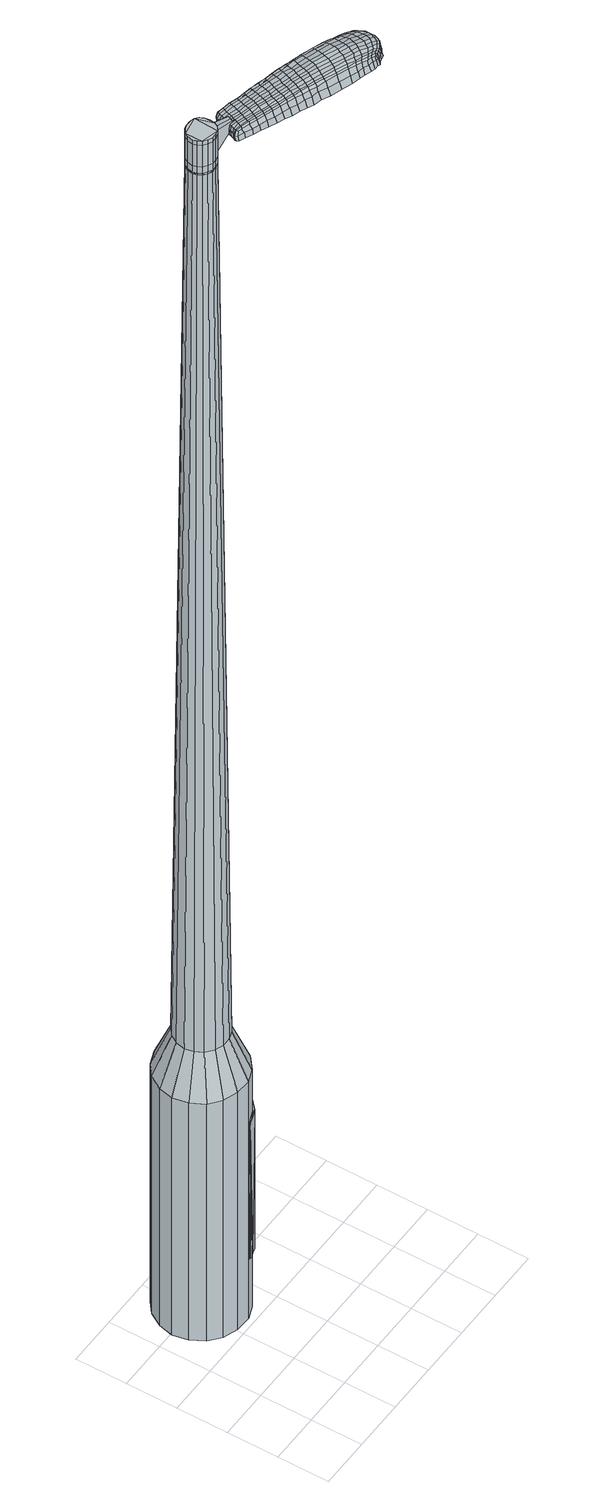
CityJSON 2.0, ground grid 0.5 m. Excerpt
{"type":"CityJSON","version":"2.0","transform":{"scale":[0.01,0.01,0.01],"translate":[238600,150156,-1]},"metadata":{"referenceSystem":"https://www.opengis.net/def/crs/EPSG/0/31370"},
"CityObjects":{
"object1":{"type":"GenericCityObject","attributes":{"cluster":885,"mean_distance_to_centroid":0.139,"new_centroid_x":238600.57,"new_centroid_y":150157.47,"mean_distance_to_camera":9.73,"H1":15.09,"H2":17.24,"Z_final":114.8,"cluster2":-1,"proj_x":238598.8,"proj_y":150162.21,"id_line":41655,"bearing_l":69.46,"distance":5.06,"orientation":"right","G_obj":339.46},"geometry":[{"type":"MultiSurface","lod":"2","boundaries":[[[0,1,2,3]],[[1,4,5,2]],[[4,6,7,5]],[[6,8,9,7]],[[8,10,11,9]],[[10,12,13,11]],[[12,14,15,13]],[[14,16,17,15]],[[16,18,19,17]],[[18,20,21,19]],[[20,22,23,21]],[[22,24,25,23]],[[24,26,27,25]],[[26,28,29,27]],[[28,30,31,29]],[[30,32,33,31]],[[32,34,35,33]],[[34,0,3,35]],[[36,37,38,39]],[[38,40,41,42]],[[41,43,42]],[[42,44,45,46]],[[45,47,46]],[[46,48,49,50]],[[49,51,50]],[[42,46,50,38]],[[50,52,39,38]],[[53,36,39]],[[2,5,7,35]],[[7,9,11,15]],[[11,13,15]],[[15,17,19,23]],[[19,21,23]],[[23,25,27,31]],[[27,29,31]],[[15,23,31,7]],[[31,33,35,7]],[[3,2,35]],[[1,0,54,55]],[[0,34,56,54]],[[34,32,57,56]],[[32,30,58,57]],[[30,28,59,58]],[[28,26,60,59]],[[26,24,61,60]],[[24,22,62,61]],[[22,20,63,62]],[[20,18,64,63]],[[18,16,65,64]],[[16,14,66,65]],[[14,12,67,66]],[[12,10,68,67]],[[10,8,69,68]],[[8,6,70,69]],[[6,4,71,70]],[[4,1,55,71]],[[55,54,72,73]],[[54,56,74,72]],[[56,57,75,74]],[[57,58,76,75]],[[58,59,77,76]],[[59,60,78,77]],[[60,61,79,78]],[[61,62,80,79]],[[62,63,81,80]],[[63,64,82,81]],[[64,65,83,82]],[[65,66,84,83]],[[66,67,85,84]],[[67,68,86,85]],[[68,69,87,86]],[[69,70,88,87]],[[70,71,89,88]],[[71,55,73,89]],[[90,91,92,93]],[[74,94,91,90]],[[95,96,94,74]],[[97,98,96,95]],[[99,100,98,97]],[[78,101,100,99]],[[102,103,101,78]],[[104,105,103,102]],[[106,107,105,104]],[[108,109,107,106]],[[110,111,109,108]],[[112,113,111,110]],[[114,115,113,112]],[[86,116,115,114]],[[117,118,116,86]],[[88,119,118,117]],[[120,121,119,88]],[[93,92,121,120]],[[122,123,124,125]],[[126,122,125,127]],[[128,126,127,129]],[[130,128,129,131]],[[132,130,131,133]],[[134,132,133,135]],[[136,134,135,137]],[[138,136,137,139]],[[140,138,139,141]],[[142,140,141,143]],[[144,142,143,145]],[[146,144,145,147]],[[148,146,147,149]],[[150,148,149,151]],[[152,150,151,153]],[[154,152,153,155]],[[73,72,90,93]],[[72,74,90]],[[75,95,74]],[[75,76,97,95]],[[76,77,99,97]],[[77,78,99]],[[79,102,78]],[[79,80,104,102]],[[80,81,106,104]],[[81,82,108,106]],[[82,83,110,108]],[[83,84,112,110]],[[84,85,114,112]],[[85,86,114]],[[87,117,86]],[[87,88,117]],[[89,120,88]],[[89,73,93,120]],[[156,157,92,91]],[[157,158,121,92]],[[158,119,121]],[[159,118,119]],[[159,116,118]],[[160,115,116]],[[160,161,113,115]],[[161,162,111,113]],[[162,163,109,111]],[[163,164,107,109]],[[164,165,105,107]],[[165,166,103,105]],[[166,101,103]],[[167,100,101]],[[167,168,98,100]],[[168,169,96,98]],[[169,94,96]],[[156,91,94]],[[39,52,154,170]],[[157,156,171,155]],[[53,39,170,123]],[[156,94,124,171]],[[36,53,123,122]],[[94,169,125,124]],[[37,36,122,126]],[[169,168,127,125]],[[38,37,126,128]],[[168,167,129,127]],[[40,38,128,130]],[[167,101,131,129]],[[41,40,130,132]],[[101,166,133,131]],[[43,41,132,134]],[[166,165,135,133]],[[42,43,134,136]],[[165,164,137,135]],[[44,42,136,138]],[[164,163,139,137]],[[45,44,138,140]],[[163,162,141,139]],[[47,45,140,142]],[[162,161,143,141]],[[46,47,142,144]],[[161,160,145,143]],[[48,46,144,146]],[[160,116,147,145]],[[49,48,146,148]],[[116,159,149,147]],[[51,49,148,150]],[[159,119,151,149]],[[50,51,150,152]],[[119,158,153,151]],[[52,50,152,154]],[[158,157,155,153]],[[154,155,172,173]],[[155,171,174,172]],[[171,124,175,174]],[[124,123,176,175]],[[123,170,177,176]],[[170,154,173,177]],[[178,179,180,181]],[[182,178,181,183]],[[178,182,184,185]],[[179,178,185,186]],[[187,188,189,190]],[[191,187,190,192]],[[187,191,193,194]],[[188,187,194,195]],[[196,197,198,199]],[[200,196,199,201]],[[196,200,202,203]],[[197,196,203,204]],[[205,206,207,208]],[[209,205,208,210]],[[205,209,211,212]],[[206,205,212,213]],[[214,215,216,217]],[[218,214,217,219]],[[214,218,220,221]],[[215,214,221,222]],[[223,224,225,226]],[[227,223,226,228]],[[223,227,229,230]],[[224,223,230,231]],[[232,233,234,235]],[[224,232,235,225]],[[232,224,231,236]],[[233,232,236,237]],[[238,239,240,241]],[[233,238,241,234]],[[238,233,237,242]],[[239,238,242,243]],[[244,182,183,245]],[[239,244,245,240]],[[244,239,243,246]],[[182,244,246,184]],[[247,248,249,250]],[[251,247,250,252]],[[247,251,253,254]],[[248,247,254,255]],[[256,257,258,259]],[[248,256,259,249]],[[256,248,255,260]],[[257,256,260,261]],[[262,263,264,265]],[[257,262,265,258]],[[262,257,261,266]],[[263,262,266,267]],[[268,269,270,271]],[[263,268,271,264]],[[268,263,267,272]],[[269,268,272,273]],[[274,179,186,275]],[[269,274,275,270]],[[274,269,273,276]],[[179,274,276,180]],[[277,278,279,280]],[[281,277,280,282]],[[277,281,283,284]],[[278,277,284,285]],[[286,287,288,289]],[[278,286,289,279]],[[286,278,285,290]],[[287,286,290,291]],[[292,293,294,295]],[[287,292,295,288]],[[292,287,291,296]],[[293,292,296,297]],[[298,191,192,299]],[[293,298,299,294]],[[298,293,297,300]],[[191,298,300,193]],[[301,302,303,304]],[[305,301,304,306]],[[301,305,307,308]],[[302,301,308,309]],[[310,311,312,313]],[[302,310,313,303]],[[310,302,309,314]],[[311,310,314,315]],[[316,317,318,319]],[[311,316,319,312]],[[316,311,315,320]],[[317,316,320,321]],[[322,323,324,325]],[[317,322,325,318]],[[322,317,321,326]],[[323,322,326,327]],[[328,188,195,329]],[[323,328,329,324]],[[328,323,327,330]],[[188,328,330,189]],[[331,217,216,332]],[[333,331,332,334]],[[331,333,335,336]],[[217,331,336,219]],[[337,333,334,338]],[[339,337,338,340]],[[337,339,341,342]],[[333,337,342,335]],[[343,339,340,344]],[[345,343,344,346]],[[343,345,347,348]],[[339,343,348,341]],[[349,345,346,350]],[[351,349,350,352]],[[349,351,353,354]],[[345,349,354,347]],[[355,351,352,356]],[[206,355,356,207]],[[355,206,213,357]],[[351,355,357,353]],[[358,359,204,203]],[[360,358,203,202]],[[358,360,361,362]],[[359,358,362,363]],[[364,365,363,362]],[[366,364,362,361]],[[364,366,367,368]],[[365,364,368,369]],[[370,371,369,368]],[[372,370,368,367]],[[370,372,373,374]],[[371,370,374,375]],[[376,377,375,374]],[[378,376,374,373]],[[376,378,211,209]],[[377,376,209,210]],[[379,380,381,382]],[[281,379,382,283]],[[379,281,282,383]],[[380,379,383,384]],[[385,200,201,386]],[[380,385,386,381]],[[385,380,384,387]],[[200,385,387,202]],[[388,389,390,391]],[[227,388,391,229]],[[388,227,228,392]],[[389,388,392,393]],[[394,395,396,397]],[[389,394,397,390]],[[394,389,393,398]],[[395,394,398,399]],[[400,197,204,401]],[[395,400,401,396]],[[400,395,399,402]],[[197,400,402,198]],[[403,404,405,406]],[[185,403,406,186]],[[403,185,184,407]],[[404,403,407,408]],[[409,410,411,412]],[[404,409,412,405]],[[409,404,408,413]],[[410,409,413,414]],[[415,208,207,416]],[[410,415,416,411]],[[415,410,414,417]],[[208,415,417,210]],[[418,419,420,421]],[[190,418,421,192]],[[418,190,189,422]],[[419,418,422,423]],[[424,212,211,425]],[[419,424,425,420]],[[424,419,423,426]],[[212,424,426,213]],[[427,428,429,430]],[[305,427,430,307]],[[427,305,306,431]],[[428,427,431,432]],[[433,218,219,434]],[[428,433,434,429]],[[433,428,432,435]],[[218,433,435,220]],[[436,437,438,439]],[[251,436,439,253]],[[436,251,252,440]],[[437,436,440,441]],[[442,443,444,445]],[[437,442,445,438]],[[442,437,441,446]],[[443,442,446,447]],[[448,215,222,449]],[[443,448,449,444]],[[448,443,447,450]],[[215,448,450,216]],[[451,452,441,440]],[[250,451,440,252]],[[451,250,249,453]],[[452,451,453,454]],[[455,456,447,446]],[[452,455,446,441]],[[455,452,454,457]],[[456,455,457,458]],[[459,332,216,450]],[[456,459,450,447]],[[459,456,458,460]],[[332,459,460,334]],[[461,462,463,464]],[[308,461,464,309]],[[461,308,307,430]],[[462,461,430,429]],[[465,336,335,466]],[[462,465,466,463]],[[465,462,429,434]],[[336,465,434,219]],[[467,468,454,453]],[[259,467,453,249]],[[467,259,258,469]],[[468,467,469,470]],[[471,472,458,457]],[[468,471,457,454]],[[471,468,470,473]],[[472,471,473,474]],[[475,338,334,460]],[[472,475,460,458]],[[475,472,474,476]],[[338,475,476,340]],[[477,478,479,480]],[[314,477,480,315]],[[477,314,309,464]],[[478,477,464,463]],[[481,342,341,482]],[[478,481,482,479]],[[481,478,463,466]],[[342,481,466,335]],[[483,484,470,469]],[[265,483,469,258]],[[483,265,264,485]],[[484,483,485,486]],[[487,488,474,473]],[[484,487,473,470]],[[487,484,486,489]],[[488,487,489,490]],[[491,344,340,476]],[[488,491,476,474]],[[491,488,490,492]],[[344,491,492,346]],[[493,494,495,496]],[[320,493,496,321]],[[493,320,315,480]],[[494,493,480,479]],[[497,348,347,498]],[[494,497,498,495]],[[497,494,479,482]],[[348,497,482,341]],[[499,500,486,485]],[[271,499,485,264]],[[499,271,270,501]],[[500,499,501,502]],[[503,504,490,489]],[[500,503,489,486]],[[503,500,502,505]],[[504,503,505,506]],[[507,350,346,492]],[[504,507,492,490]],[[507,504,506,508]],[[350,507,508,352]],[[509,510,511,512]],[[326,509,512,327]],[[509,326,321,496]],[[510,509,496,495]],[[513,354,353,514]],[[510,513,514,511]],[[513,510,495,498]],[[354,513,498,347]],[[515,516,502,501]],[[275,515,501,270]],[[515,275,186,406]],[[516,515,406,405]],[[517,518,506,505]],[[516,517,505,502]],[[517,516,405,412]],[[518,517,412,411]],[[519,356,352,508]],[[518,519,508,506]],[[519,518,411,416]],[[356,519,416,207]],[[520,521,423,422]],[[330,520,422,189]],[[520,330,327,512]],[[521,520,512,511]],[[522,357,213,426]],[[521,522,426,423]],[[522,521,511,514]],[[357,522,514,353]],[[523,524,384,383]],[[280,523,383,282]],[[523,280,279,525]],[[524,523,525,526]],[[527,360,202,387]],[[524,527,387,384]],[[527,524,526,528]],[[360,527,528,361]],[[529,530,531,532]],[[230,529,532,231]],[[529,230,229,391]],[[530,529,391,390]],[[533,534,535,536]],[[530,533,536,531]],[[533,530,390,397]],[[534,533,397,396]],[[537,359,363,538]],[[534,537,538,535]],[[537,534,396,401]],[[359,537,401,204]],[[539,540,526,525]],[[289,539,525,279]],[[539,289,288,541]],[[540,539,541,542]],[[543,366,361,528]],[[540,543,528,526]],[[543,540,542,544]],[[366,543,544,367]],[[545,546,547,548]],[[236,545,548,237]],[[545,236,231,532]],[[546,545,532,531]],[[549,550,551,552]],[[546,549,552,547]],[[549,546,531,536]],[[550,549,536,535]],[[553,365,369,554]],[[550,553,554,551]],[[553,550,535,538]],[[365,553,538,363]],[[555,556,542,541]],[[295,555,541,288]],[[555,295,294,557]],[[556,555,557,558]],[[559,372,367,544]],[[556,559,544,542]],[[559,556,558,560]],[[372,559,560,373]],[[561,562,563,564]],[[242,561,564,243]],[[561,242,237,548]],[[562,561,548,547]],[[565,566,567,568]],[[562,565,568,563]],[[565,562,547,552]],[[566,565,552,551]],[[569,371,375,570]],[[566,569,570,567]],[[569,566,551,554]],[[371,569,554,369]],[[571,572,558,557]],[[299,571,557,294]],[[571,299,192,421]],[[572,571,421,420]],[[573,378,373,560]],[[572,573,560,558]],[[573,572,420,425]],[[378,573,425,211]],[[574,575,408,407]],[[246,574,407,184]],[[574,246,243,564]],[[575,574,564,563]],[[576,577,414,413]],[[575,576,413,408]],[[576,575,563,568]],[[577,576,568,567]],[[578,377,210,417]],[[577,578,417,414]],[[578,577,567,570]],[[377,578,570,375]],[[579,580,581,582]],[[582,581,583,584]],[[585,583,581,586]],[[586,581,580,587]],[[588,589,590,591]],[[591,590,592,593]],[[594,592,590,595]],[[595,590,589,596]],[[597,598,599,600]],[[600,599,601,602]],[[603,601,599,604]],[[604,599,598,605]],[[606,607,608,609]],[[609,608,610,611]],[[612,610,608,613]],[[613,608,607,614]],[[615,616,617,618]],[[618,617,619,620]],[[621,619,617,622]],[[622,617,616,623]],[[624,625,626,627]],[[627,626,628,629]],[[630,628,626,631]],[[631,626,625,632]],[[633,634,635,636]],[[636,635,625,624]],[[632,625,635,637]],[[637,635,634,638]],[[639,640,641,642]],[[642,641,634,633]],[[638,634,641,643]],[[643,641,640,644]],[[584,583,645,646]],[[646,645,640,639]],[[644,640,645,647]],[[647,645,583,585]],[[648,649,650,651]],[[651,650,652,653]],[[654,652,650,655]],[[655,650,649,656]],[[657,658,659,660]],[[660,659,649,648]],[[656,649,659,661]],[[661,659,658,662]],[[663,664,665,666]],[[666,665,658,657]],[[662,658,665,667]],[[667,665,664,668]],[[669,670,671,672]],[[672,671,664,663]],[[668,664,671,673]],[[673,671,670,674]],[[587,580,675,676]],[[676,675,670,669]],[[674,670,675,677]],[[677,675,580,579]],[[678,679,680,681]],[[681,680,682,683]],[[684,682,680,685]],[[685,680,679,686]],[[687,688,689,690]],[[690,689,679,678]],[[686,679,689,691]],[[691,689,688,692]],[[693,694,695,696]],[[696,695,688,687]],[[692,688,695,697]],[[697,695,694,698]],[[593,592,699,700]],[[700,699,694,693]],[[698,694,699,701]],[[701,699,592,594]],[[702,703,704,705]],[[705,704,706,707]],[[708,706,704,709]],[[709,704,703,710]],[[711,712,713,714]],[[714,713,703,702]],[[710,703,713,715]],[[715,713,712,716]],[[717,718,719,720]],[[720,719,712,711]],[[716,712,719,721]],[[721,719,718,722]],[[723,724,725,726]],[[726,725,718,717]],[[722,718,725,727]],[[727,725,724,728]],[[596,589,729,730]],[[730,729,724,723]],[[728,724,729,731]],[[731,729,589,588]],[[615,618,732,733]],[[733,732,734,735]],[[736,734,732,737]],[[737,732,618,620]],[[735,734,738,739]],[[739,738,740,741]],[[742,740,738,743]],[[743,738,734,736]],[[741,740,744,745]],[[745,744,746,747]],[[748,746,744,749]],[[749,744,740,742]],[[747,746,750,751]],[[751,750,752,753]],[[754,752,750,755]],[[755,750,746,748]],[[753,752,756,757]],[[757,756,607,606]],[[614,607,756,758]],[[758,756,752,754]],[[605,759,760,604]],[[604,760,761,603]],[[762,761,760,763]],[[763,760,759,764]],[[764,765,766,763]],[[763,766,767,762]],[[768,767,766,769]],[[769,766,765,770]],[[770,771,772,769]],[[769,772,773,768]],[[774,773,772,775]],[[775,772,771,776]],[[776,777,778,775]],[[775,778,779,774]],[[612,779,778,610]],[[610,778,777,611]],[[780,781,782,783]],[[783,782,682,684]],[[683,682,782,784]],[[784,782,781,785]],[[602,601,786,787]],[[787,786,781,780]],[[785,781,786,788]],[[788,786,601,603]],[[789,790,791,792]],[[792,791,628,630]],[[629,628,791,793]],[[793,791,790,794]],[[795,796,797,798]],[[798,797,790,789]],[[794,790,797,799]],[[799,797,796,800]],[[605,598,801,802]],[[802,801,796,795]],[[800,796,801,803]],[[803,801,598,597]],[[804,805,806,807]],[[807,806,586,587]],[[585,586,806,808]],[[808,806,805,809]],[[810,811,812,813]],[[813,812,805,804]],[[809,805,812,814]],[[814,812,811,815]],[[606,609,816,817]],[[817,816,811,810]],[[815,811,816,818]],[[818,816,609,611]],[[819,820,821,822]],[[822,821,591,593]],[[588,591,821,823]],[[823,821,820,824]],[[612,613,825,826]],[[826,825,820,819]],[[824,820,825,827]],[[827,825,613,614]],[[828,829,830,831]],[[831,830,706,708]],[[707,706,830,832]],[[832,830,829,833]],[[620,619,834,835]],[[835,834,829,828]],[[833,829,834,836]],[[836,834,619,621]],[[837,838,839,840]],[[840,839,652,654]],[[653,652,839,841]],[[841,839,838,842]],[[843,844,845,846]],[[846,845,838,837]],[[842,838,845,847]],[[847,845,844,848]],[[623,616,849,850]],[[850,849,844,843]],[[848,844,849,851]],[[851,849,616,615]],[[842,852,841]],[[841,852,651,653]],[[648,651,852,853]],[[853,852,854]],[[848,855,856,847]],[[847,856,852,842]],[[854,852,856,857]],[[857,856,855,858]],[[615,733,859,851]],[[851,859,855,848]],[[858,855,859,860]],[[860,859,733,735]],[[861,862,863,864]],[[864,863,709,710]],[[708,709,863,831]],[[831,863,862,828]],[[736,737,865,866]],[[866,865,862,861]],[[828,862,865,835]],[[835,865,737,620]],[[854,867,868,853]],[[853,868,660,648]],[[657,660,868,869]],[[869,868,867,870]],[[858,871,872,857]],[[857,872,867,854]],[[870,867,872,873]],[[873,872,871,874]],[[735,739,875,860]],[[860,875,871,858]],[[874,871,875,876]],[[876,875,739,741]],[[877,878,879,880]],[[880,879,715,716]],[[710,715,879,864]],[[864,879,878,861]],[[742,743,881,882]],[[882,881,878,877]],[[861,878,881,866]],[[866,881,743,736]],[[870,883,884,869]],[[869,884,666,657]],[[663,666,884,885]],[[885,884,883,886]],[[874,887,888,873]],[[873,888,883,870]],[[886,883,888,889]],[[889,888,887,890]],[[741,745,891,876]],[[876,891,887,874]],[[890,887,891,892]],[[892,891,745,747]],[[893,894,895,896]],[[896,895,721,722]],[[716,721,895,880]],[[880,895,894,877]],[[748,749,897,898]],[[898,897,894,893]],[[877,894,897,882]],[[882,897,749,742]],[[886,899,900,885]],[[885,900,672,663]],[[669,672,900,901]],[[901,900,899,902]],[[890,903,904,889]],[[889,904,899,886]],[[902,899,904,905]],[[905,904,903,906]],[[747,751,907,892]],[[892,907,903,890]],[[906,903,907,908]],[[908,907,751,753]],[[909,910,911,912]],[[912,911,727,728]],[[722,727,911,896]],[[896,911,910,893]],[[754,755,913,914]],[[914,913,910,909]],[[893,910,913,898]],[[898,913,755,748]],[[902,915,916,901]],[[901,916,676,669]],[[587,676,916,807]],[[807,916,915,804]],[[906,917,918,905]],[[905,918,915,902]],[[804,915,918,813]],[[813,918,917,810]],[[753,757,919,908]],[[908,919,917,906]],[[810,917,919,817]],[[817,919,757,606]],[[824,920,921,823]],[[823,921,731,588]],[[728,731,921,912]],[[912,921,920,909]],[[614,758,922,827]],[[827,922,920,824]],[[909,920,922,914]],[[914,922,758,754]],[[785,923,924,784]],[[784,924,681,683]],[[678,681,924,925]],[[925,924,923,926]],[[603,761,927,788]],[[788,927,923,785]],[[926,923,927,928]],[[928,927,761,762]],[[929,930,931,932]],[[932,931,631,632]],[[630,631,931,792]],[[792,931,930,789]],[[933,934,935,936]],[[936,935,930,929]],[[789,930,935,798]],[[798,935,934,795]],[[764,759,937,938]],[[938,937,934,933]],[[795,934,937,802]],[[802,937,759,605]],[[926,939,940,925]],[[925,940,690,678]],[[687,690,940,941]],[[941,940,939,942]],[[762,767,943,928]],[[928,943,939,926]],[[942,939,943,944]],[[944,943,767,768]],[[945,946,947,948]],[[948,947,637,638]],[[632,637,947,932]],[[932,947,946,929]],[[949,950,951,952]],[[952,951,946,945]],[[929,946,951,936]],[[936,951,950,933]],[[770,765,953,954]],[[954,953,950,949]],[[933,950,953,938]],[[938,953,765,764]],[[942,955,956,941]],[[941,956,696,687]],[[693,696,956,957]],[[957,956,955,958]],[[768,773,959,944]],[[944,959,955,942]],[[958,955,959,960]],[[960,959,773,774]],[[961,962,963,964]],[[964,963,643,644]],[[638,643,963,948]],[[948,963,962,945]],[[965,966,967,968]],[[968,967,962,961]],[[945,962,967,952]],[[952,967,966,949]],[[776,771,969,970]],[[970,969,966,965]],[[949,966,969,954]],[[954,969,771,770]],[[958,971,972,957]],[[957,972,700,693]],[[593,700,972,822]],[[822,972,971,819]],[[774,779,973,960]],[[960,973,971,958]],[[819,971,973,826]],[[826,973,779,612]],[[809,974,975,808]],[[808,975,647,585]],[[644,647,975,964]],[[964,975,974,961]],[[815,976,977,814]],[[814,977,974,809]],[[961,974,977,968]],[[968,977,976,965]],[[611,777,978,818]],[[818,978,976,815]],[[965,976,978,970]],[[970,978,777,776]],[[579,582,181,180]],[[582,584,183,181]],[[594,595,194,193]],[[595,596,195,194]],[[597,600,199,198]],[[600,602,201,199]],[[621,622,221,220]],[[622,623,222,221]],[[624,627,226,225]],[[627,629,228,226]],[[633,636,235,234]],[[636,624,225,235]],[[639,642,241,240]],[[642,633,234,241]],[[584,646,245,183]],[[646,639,240,245]],[[654,655,254,253]],[[655,656,255,254]],[[656,661,260,255]],[[661,662,261,260]],[[662,667,266,261]],[[667,668,267,266]],[[668,673,272,267]],[[673,674,273,272]],[[674,677,276,273]],[[677,579,180,276]],[[684,685,284,283]],[[685,686,285,284]],[[686,691,290,285]],[[691,692,291,290]],[[692,697,296,291]],[[697,698,297,296]],[[698,701,300,297]],[[701,594,193,300]],[[702,705,304,303]],[[705,707,306,304]],[[711,714,313,312]],[[714,702,303,313]],[[717,720,319,318]],[[720,711,312,319]],[[723,726,325,324]],[[726,717,318,325]],[[596,730,329,195]],[[730,723,324,329]],[[780,783,382,381]],[[783,684,283,382]],[[602,787,386,201]],[[787,780,381,386]],[[629,793,392,228]],[[793,794,393,392]],[[794,799,398,393]],[[799,800,399,398]],[[800,803,402,399]],[[803,597,198,402]],[[707,832,431,306]],[[832,833,432,431]],[[833,836,435,432]],[[836,621,220,435]],[[837,840,439,438]],[[840,654,253,439]],[[843,846,445,444]],[[846,837,438,445]],[[623,850,449,222]],[[850,843,444,449]],[[979,980,981,982]],[[983,984,982,981]],[[985,986,987,988]],[[989,990,991,992]],[[980,993,994,981]],[[995,983,981,994]],[[996,985,988,997]],[[998,999,990,989]],[[993,1000,1001,994]],[[1001,1002,995,994]],[[1003,996,997,1004]],[[1005,999,998,1006]],[[1000,1007,1008,1001]],[[1008,1009,1002,1001]],[[1010,1003,1004,1011]],[[1012,1005,1006,1013]],[[1014,1015,1016,1017]],[[1018,1019,1015,1014]],[[1018,1020,1021,1019]],[[1020,1022,1023,1021]],[[1024,1025,1026,1027]],[[1028,1029,1025,1024]],[[1030,1031,1029,1028]],[[1032,1033,1031,1030]],[[1027,1016,1015,1024]],[[1024,1015,1019,1028]],[[1019,1021,1030,1028]],[[1021,1023,1032,1030]],[[988,987,984,983]],[[997,988,983,995]],[[1002,1004,997,995]],[[1009,1011,1004,1002]],[[989,992,986,985]],[[998,989,985,996]],[[1006,998,996,1003]],[[1013,1006,1003,1010]],[[990,1014,1017,991]],[[999,1018,1014,990]],[[1020,1018,999,1005]],[[1022,1020,1005,1012]],[[1034,1035,1036,1037]],[[1036,1038,1039,1040]],[[1036,1040,1041,1042]],[[1036,1042,1037]],[[1043,1034,1037,1044]],[[1045,1044,1037,1046]],[[1047,1046,1037]],[[1048,1036,1035,1049]],[[1050,1048,1049,1051]],[[1052,1050,1051,1053]],[[1054,1052,1053,1055]],[[1056,1054,1055,1057]],[[1057,1058,1059,1060]],[[1057,1060,1061,1062]],[[1057,1062,1063,1064]],[[1063,1065,1066,1067]],[[1063,1067,1068,1069]],[[1063,1069,1064]],[[1057,1064,1056]],[[1070,1071,1035,1034]],[[1072,1073,1038,1036]],[[1074,1075,1047,1037]],[[1071,1076,1049,1035]],[[1077,1072,1036,1048]],[[1076,1078,1051,1049]],[[1079,1077,1048,1050]],[[1078,1080,1053,1051]],[[1081,1079,1050,1052]],[[1080,1082,1055,1053]],[[1083,1081,1052,1054]],[[1082,1084,1057,1055]],[[1085,1083,1054,1056]],[[1084,1086,1058,1057]],[[1087,1088,1065,1063]],[[1089,1085,1056,1064]],[[1059,1058,1086,1090]],[[1060,1059,1090,1091]],[[1061,1060,1091,1092]],[[1062,1061,1092,1093]],[[1063,1062,1093,1087]],[[1094,1070,1034,1043]],[[1095,1094,1043,1044]],[[1096,1095,1044,1045]],[[1097,1096,1045,1046]],[[1075,1097,1046,1047]],[[1039,1038,1073,1098]],[[1066,1065,1088,1099]],[[1040,1039,1098,1100]],[[1041,1040,1100,1101]],[[1042,1041,1101,1102]],[[1037,1042,1102,1074]],[[1067,1066,1099,1103]],[[1068,1067,1103,1104]],[[1069,1068,1104,1105]],[[1064,1069,1105,1089]]]}]}
},
"vertices":[
[99,133,384],[92,121,384],[92,121,96],[99,133,96],[80,111,384],[80,111,96],[67,106,384],[67,106,96],[52,107,384],[52,107,96],[38,112,384],[38,112,96],[27,121,384],[27,121,96],[20,134,384],[20,134,96],[17,149,384],[17,149,96],[20,163,384],[20,163,96],[28,176,384],[28,176,96],[39,185,384],[39,185,96],[53,190,384],[53,190,96],[67,190,384],[67,190,96],[81,185,384],[81,185,96],[92,175,384],[92,175,96],[100,162,384],[100,162,96],[102,148,384],[102,148,96],[72,153,1524],[70,157,1524],[67,160,1524],[72,143,1524],[62,161,1524],[57,161,1524],[49,157,1524],[53,160,1524],[47,153,1524],[46,148,1524],[49,140,1524],[47,144,1524],[53,137,1524],[57,135,1524],[66,136,1524],[62,135,1524],[70,139,1524],[73,148,1524],[83,139,429],[79,132,429],[85,148,429],[83,157,429],[79,164,429],[72,170,429],[64,173,429],[56,173,429],[47,170,429],[41,165,429],[36,157,429],[34,148,429],[36,140,429],[40,132,429],[47,126,429],[55,123,429],[64,123,429],[72,126,429],[72,143,1483],[70,139,1483],[73,148,1483],[72,153,1483],[70,157,1483],[67,160,1483],[62,161,1483],[57,161,1483],[53,160,1483],[49,157,1483],[47,153,1483],[46,148,1483],[47,144,1483],[49,140,1483],[53,137,1483],[57,135,1483],[62,135,1483],[66,136,1483],[72,144,1483],[72,144,1485],[69,140,1485],[69,140,1483],[73,148,1485],[72,152,1483],[72,152,1485],[70,156,1483],[70,156,1485],[66,159,1483],[66,159,1485],[62,161,1485],[58,161,1483],[58,161,1485],[53,159,1483],[53,159,1485],[50,157,1483],[50,157,1485],[48,153,1483],[48,153,1485],[47,148,1483],[47,148,1485],[48,144,1483],[48,144,1485],[50,140,1483],[50,140,1485],[53,137,1485],[57,136,1483],[57,136,1485],[62,135,1485],[66,137,1483],[66,137,1485],[72,153,1519],[73,148,1519],[73,148,1493],[72,153,1493],[70,157,1519],[70,157,1493],[67,160,1519],[67,160,1493],[62,161,1519],[62,161,1493],[57,161,1519],[57,161,1493],[53,160,1519],[53,160,1493],[49,157,1519],[49,157,1493],[47,153,1519],[47,153,1493],[46,148,1519],[46,148,1493],[47,144,1519],[47,144,1493],[49,140,1519],[49,140,1493],[53,137,1519],[53,137,1493],[57,135,1519],[57,135,1493],[62,135,1519],[62,135,1493],[66,136,1519],[66,136,1493],[70,139,1519],[70,139,1493],[72,143,1485],[70,139,1485],[66,136,1485],[57,135,1485],[49,140,1485],[47,144,1485],[46,148,1485],[47,153,1485],[49,157,1485],[53,160,1485],[57,161,1485],[67,160,1485],[70,157,1485],[72,153,1485],[72,143,1519],[72,143,1493],[89,134,1513],[89,134,1518],[90,137,1513],[91,140,1513],[91,140,1518],[90,137,1518],[152,93,1519],[146,95,1518],[146,93,1509],[153,91,1510],[160,89,1519],[161,87,1510],[160,91,1526],[152,94,1525],[145,97,1525],[166,129,1519],[159,131,1518],[158,130,1525],[165,127,1525],[174,126,1519],[173,125,1526],[176,127,1510],[168,130,1510],[161,132,1509],[229,86,1519],[227,83,1519],[228,83,1513],[229,86,1513],[229,91,1519],[230,90,1513],[227,91,1524],[227,87,1524],[226,84,1524],[159,112,1530],[152,115,1529],[151,112,1529],[158,109,1530],[168,109,1531],[167,106,1531],[169,113,1530],[160,116,1530],[154,118,1529],[84,140,1512],[83,138,1512],[84,138,1517],[85,140,1517],[85,143,1512],[86,143,1517],[86,143,1506],[84,140,1506],[83,138,1506],[208,73,1519],[205,74,1519],[205,72,1512],[209,72,1512],[211,73,1518],[211,71,1512],[210,74,1522],[208,74,1523],[205,75,1524],[200,75,1519],[195,77,1519],[195,75,1512],[201,73,1512],[200,76,1524],[195,78,1525],[189,78,1519],[182,81,1519],[182,79,1511],[190,77,1511],[189,80,1526],[182,83,1526],[171,85,1519],[172,83,1510],[171,87,1526],[85,122,1513],[92,119,1513],[91,121,1518],[84,124,1517],[80,125,1512],[81,125,1516],[80,124,1506],[85,121,1507],[92,118,1507],[98,116,1514],[105,113,1515],[105,115,1520],[98,118,1519],[99,115,1507],[106,112,1507],[112,110,1515],[119,107,1516],[119,109,1522],[112,112,1521],[113,108,1508],[120,105,1508],[126,104,1517],[132,101,1517],[132,103,1524],[125,106,1523],[126,102,1508],[133,99,1509],[139,98,1518],[139,100,1524],[140,96,1509],[222,106,1519],[219,108,1519],[218,107,1524],[221,105,1523],[224,105,1518],[223,104,1522],[225,106,1512],[223,107,1512],[220,109,1512],[214,110,1519],[209,112,1519],[208,111,1525],[213,109,1524],[216,111,1512],[211,113,1512],[203,115,1519],[196,118,1519],[195,117,1526],[202,114,1526],[205,116,1511],[198,119,1511],[185,122,1519],[184,121,1526],[187,123,1510],[96,151,1513],[103,149,1513],[104,149,1507],[97,151,1507],[90,152,1512],[91,153,1506],[91,151,1516],[94,150,1517],[102,148,1518],[110,146,1514],[117,144,1515],[119,145,1507],[111,147,1507],[109,145,1519],[116,143,1520],[124,142,1515],[131,140,1516],[133,141,1508],[126,143,1508],[123,141,1521],[130,139,1522],[138,137,1517],[145,135,1517],[147,136,1509],[140,138,1508],[137,136,1523],[144,134,1524],[152,133,1518],[154,134,1509],[151,132,1524],[90,138,1519],[89,136,1519],[97,135,1520],[96,133,1520],[98,138,1520],[91,141,1519],[104,133,1522],[103,130,1522],[111,130,1523],[110,128,1523],[112,133,1523],[105,136,1521],[118,128,1524],[117,125,1524],[125,125,1525],[124,122,1525],[126,128,1525],[119,131,1524],[131,123,1526],[130,120,1526],[138,120,1527],[137,117,1527],[140,123,1527],[133,126,1526],[145,117,1528],[144,115,1528],[147,121,1528],[224,88,1527],[223,85,1527],[225,92,1526],[221,94,1527],[220,90,1528],[219,86,1528],[214,92,1529],[213,88,1529],[215,96,1528],[208,99,1530],[207,95,1530],[206,91,1530],[200,97,1531],[199,94,1531],[201,101,1530],[193,104,1531],[192,100,1531],[190,97,1531],[180,105,1531],[179,101,1531],[181,108,1531],[225,103,1518],[227,100,1519],[228,101,1513],[226,104,1513],[224,103,1523],[225,100,1523],[228,96,1519],[229,96,1513],[227,96,1524],[213,73,1518],[216,74,1518],[215,75,1523],[212,74,1523],[213,72,1513],[216,73,1513],[219,75,1519],[222,77,1519],[221,78,1524],[218,76,1523],[220,74,1513],[223,77,1513],[225,80,1519],[224,80,1524],[226,79,1513],[152,96,1528],[153,98,1528],[146,100,1528],[146,99,1527],[160,93,1528],[161,94,1529],[154,100,1529],[155,103,1530],[149,106,1529],[148,103,1528],[162,97,1529],[164,100,1530],[157,106,1530],[150,109,1529],[165,103,1531],[164,126,1528],[163,124,1529],[171,121,1529],[172,123,1528],[157,128,1527],[156,126,1528],[162,120,1529],[170,117,1530],[155,122,1528],[88,152,1512],[87,150,1512],[88,149,1517],[89,151,1517],[89,152,1506],[88,150,1506],[86,147,1512],[87,146,1517],[87,147,1506],[78,127,1512],[79,128,1512],[79,127,1506],[79,126,1506],[80,127,1517],[80,128,1517],[80,130,1512],[81,133,1512],[81,132,1506],[80,130,1506],[81,130,1517],[82,133,1517],[82,135,1512],[82,135,1506],[83,135,1517],[85,125,1519],[85,126,1519],[92,122,1520],[92,124,1520],[86,129,1519],[87,131,1519],[93,126,1520],[94,128,1520],[88,133,1519],[95,131,1520],[94,149,1519],[93,147,1519],[100,145,1520],[101,147,1520],[92,144,1519],[99,142,1520],[98,119,1521],[99,121,1521],[105,116,1522],[106,118,1522],[100,123,1521],[101,125,1521],[107,120,1522],[108,123,1523],[102,128,1522],[109,125,1523],[108,144,1521],[107,142,1521],[114,140,1522],[115,142,1522],[106,139,1521],[113,137,1522],[112,113,1523],[113,115,1523],[119,110,1524],[120,112,1524],[114,117,1523],[115,120,1524],[120,114,1525],[121,117,1525],[116,122,1524],[122,120,1525],[122,140,1523],[121,138,1523],[128,135,1524],[129,137,1524],[120,134,1524],[127,132,1525],[126,107,1525],[126,109,1525],[132,104,1526],[133,106,1526],[127,111,1526],[128,114,1526],[134,109,1527],[135,111,1527],[129,117,1526],[136,114,1527],[136,135,1525],[135,133,1525],[142,131,1526],[143,133,1526],[134,130,1526],[141,127,1527],[139,102,1527],[140,103,1527],[141,106,1527],[142,109,1528],[143,112,1528],[150,131,1527],[149,128,1527],[148,125,1528],[221,104,1525],[223,101,1525],[218,105,1526],[219,103,1526],[224,97,1526],[220,99,1527],[210,75,1525],[212,76,1525],[209,77,1526],[206,76,1525],[215,77,1525],[218,79,1526],[214,80,1527],[212,78,1526],[221,81,1526],[217,83,1527],[214,108,1526],[214,105,1527],[208,110,1527],[208,108,1528],[215,101,1528],[208,103,1529],[202,77,1526],[204,78,1527],[198,80,1528],[196,79,1527],[206,80,1527],[209,82,1528],[202,85,1529],[200,82,1528],[211,85,1528],[204,88,1530],[202,112,1528],[202,110,1529],[195,115,1528],[194,113,1529],[202,106,1529],[194,109,1530],[190,81,1528],[191,82,1528],[184,85,1529],[182,84,1528],[193,85,1529],[196,87,1530],[187,90,1530],[185,88,1530],[197,90,1530],[189,93,1531],[183,119,1529],[183,117,1529],[182,113,1530],[171,88,1528],[172,90,1529],[174,92,1530],[176,95,1530],[177,98,1531],[147,95,1509],[147,97,1518],[153,94,1518],[154,93,1509],[161,91,1519],[162,89,1510],[161,93,1525],[153,96,1525],[146,99,1525],[157,128,1525],[159,129,1518],[165,127,1518],[164,126,1525],[174,124,1519],[172,123,1525],[175,125,1510],[167,128,1509],[160,130,1509],[226,84,1513],[225,84,1519],[226,87,1519],[227,87,1513],[227,91,1519],[228,90,1513],[225,91,1524],[225,88,1524],[224,85,1524],[152,112,1528],[153,115,1528],[159,112,1529],[158,109,1529],[168,109,1529],[167,106,1529],[169,112,1529],[161,115,1529],[154,118,1528],[86,137,1516],[85,137,1512],[86,140,1512],[86,139,1516],[87,142,1512],[87,142,1516],[88,142,1506],[86,139,1506],[85,137,1506],[206,74,1512],[205,76,1519],[208,75,1518],[209,73,1512],[210,75,1518],[211,73,1512],[210,76,1522],[209,76,1523],[205,77,1523],[196,77,1512],[195,79,1519],[201,77,1519],[201,75,1512],[201,78,1524],[195,80,1525],[183,81,1511],[183,83,1519],[190,80,1519],[190,79,1511],[190,82,1525],[182,84,1526],[172,87,1519],[173,85,1510],[172,89,1526],[92,122,1518],[92,121,1513],[86,124,1513],[86,125,1517],[81,126,1512],[82,127,1515],[82,125,1506],[86,123,1506],[93,120,1507],[106,116,1520],[106,115,1514],[99,118,1514],[99,119,1519],[100,117,1507],[107,113,1507],[120,110,1522],[120,109,1516],[113,112,1515],[113,113,1521],[114,110,1508],[120,107,1508],[133,105,1523],[133,103,1517],[127,106,1516],[126,108,1522],[127,104,1508],[134,101,1508],[140,100,1517],[140,102,1524],[141,98,1509],[217,105,1523],[218,106,1519],[220,105,1518],[220,104,1523],[222,103,1518],[221,103,1522],[223,104,1512],[222,106,1512],[219,107,1512],[207,110,1525],[208,111,1519],[213,108,1519],[212,107,1524],[215,109,1512],[210,112,1512],[194,115,1526],[195,116,1519],[203,113,1519],[202,112,1525],[204,114,1511],[197,117,1511],[185,120,1519],[183,119,1526],[186,121,1510],[104,147,1507],[102,147,1513],[95,149,1513],[96,149,1506],[90,150,1512],[91,151,1506],[91,149,1515],[94,148,1517],[101,146,1518],[118,143,1507],[117,142,1514],[109,144,1514],[111,145,1507],[108,144,1519],[115,141,1520],[132,139,1508],[131,138,1516],[124,140,1515],[125,141,1508],[123,139,1521],[130,137,1522],[147,134,1508],[145,133,1517],[138,136,1516],[140,136,1508],[137,134,1522],[144,132,1523],[152,131,1517],[154,132,1509],[150,130,1524],[91,138,1518],[90,135,1518],[97,135,1519],[96,133,1519],[98,138,1519],[92,140,1518],[104,133,1520],[103,130,1520],[111,130,1521],[110,128,1521],[112,133,1521],[105,135,1520],[118,127,1523],[117,125,1523],[125,125,1524],[124,122,1524],[126,128,1524],[119,130,1523],[132,122,1525],[131,120,1525],[139,120,1526],[138,117,1526],[140,123,1526],[133,125,1525],[146,117,1527],[145,114,1527],[147,120,1527],[222,85,1526],[223,88,1526],[223,92,1525],[220,93,1526],[219,90,1526],[218,87,1526],[212,89,1528],[213,92,1528],[214,96,1527],[207,98,1528],[207,95,1529],[205,91,1529],[199,94,1530],[200,97,1530],[201,101,1529],[193,104,1530],[192,100,1530],[190,97,1530],[179,101,1530],[180,105,1530],[181,108,1530],[226,100,1513],[225,100,1518],[223,102,1518],[224,103,1512],[222,102,1523],[223,100,1523],[226,95,1519],[227,96,1513],[225,96,1523],[214,77,1523],[215,76,1518],[212,75,1518],[212,76,1523],[213,74,1512],[215,74,1512],[220,79,1523],[221,79,1519],[218,77,1519],[217,78,1523],[218,76,1513],[222,78,1513],[223,81,1519],[222,82,1524],[224,81,1513],[147,101,1527],[154,98,1527],[153,97,1527],[146,100,1526],[161,94,1527],[162,95,1528],[149,106,1528],[156,103,1528],[155,101,1528],[148,103,1527],[163,97,1528],[164,100,1529],[157,106,1529],[150,109,1528],[166,103,1529],[171,120,1528],[163,123,1527],[164,125,1527],[172,122,1527],[157,127,1526],[156,126,1527],[162,120,1528],[170,117,1528],[155,122,1527],[90,148,1516],[89,149,1512],[89,150,1512],[90,149,1516],[90,151,1506],[90,149,1506],[88,146,1512],[89,145,1516],[89,146,1506],[82,126,1506],[81,127,1512],[80,127,1512],[81,126,1506],[82,127,1516],[82,128,1516],[83,131,1506],[83,132,1512],[82,130,1512],[82,129,1506],[83,130,1516],[84,132,1516],[84,135,1512],[84,134,1506],[85,135,1516],[86,126,1518],[92,123,1519],[93,123,1519],[88,131,1518],[87,128,1518],[94,126,1519],[94,128,1519],[89,133,1518],[95,130,1519],[101,144,1519],[94,147,1518],[94,148,1518],[101,145,1519],[93,144,1518],[99,141,1519],[100,121,1520],[99,120,1520],[106,117,1521],[106,118,1521],[101,125,1520],[100,123,1520],[107,120,1521],[108,123,1521],[102,128,1520],[109,125,1521],[115,140,1521],[108,142,1520],[108,143,1520],[115,141,1521],[107,139,1520],[114,136,1521],[113,115,1522],[113,114,1522],[120,111,1523],[120,112,1523],[115,120,1522],[114,117,1522],[121,114,1523],[122,117,1524],[116,122,1523],[123,120,1524],[129,135,1523],[122,137,1522],[122,138,1522],[129,136,1523],[121,134,1522],[128,132,1523],[127,109,1524],[127,108,1524],[133,105,1525],[134,106,1525],[129,114,1525],[128,112,1524],[135,109,1525],[136,112,1526],[130,117,1525],[137,114,1526],[143,130,1525],[136,133,1524],[136,134,1524],[143,132,1525],[135,129,1524],[141,127,1525],[140,104,1526],[140,103,1526],[143,109,1527],[141,106,1526],[144,112,1527],[150,128,1526],[150,129,1526],[148,124,1526],[221,101,1524],[220,103,1524],[217,104,1525],[218,102,1525],[223,96,1525],[219,98,1525],[208,78,1525],[212,77,1524],[210,77,1524],[206,78,1525],[214,81,1526],[218,80,1525],[215,78,1524],[211,79,1525],[220,82,1525],[216,84,1526],[213,104,1526],[213,106,1526],[207,109,1526],[208,107,1527],[214,100,1526],[208,103,1527],[197,81,1527],[203,79,1526],[202,79,1526],[196,81,1526],[202,86,1528],[208,83,1527],[206,81,1526],[200,83,1527],[210,86,1527],[204,88,1528],[202,109,1527],[201,111,1527],[194,114,1527],[194,112,1528],[202,105,1528],[194,108,1529],[184,86,1528],[191,83,1527],[190,83,1527],[183,85,1527],[187,91,1529],[195,88,1529],[193,85,1528],[186,88,1528],[197,91,1529],[189,94,1530],[183,116,1528],[183,118,1528],[182,112,1529],[173,90,1528],[172,89,1528],[176,96,1529],[174,93,1529],[177,98,1530],[81,125,1508],[83,132,1508],[114,119,1509],[111,112,1509],[134,111,1510],[130,103,1510],[170,96,1512],[167,88,1512],[150,94,1511],[153,103,1511],[187,90,1513],[200,86,1514],[197,78,1514],[184,81,1513],[86,138,1508],[116,127,1509],[137,119,1510],[174,105,1512],[157,111,1511],[190,99,1513],[203,94,1514],[88,144,1508],[119,134,1509],[140,127,1510],[177,114,1512],[160,120,1511],[206,102,1514],[194,108,1513],[91,151,1508],[122,141,1509],[143,135,1510],[180,123,1512],[163,129,1511],[209,111,1514],[197,116,1513],[213,82,1514],[218,81,1514],[215,74,1514],[210,74,1514],[216,89,1514],[220,88,1514],[219,97,1514],[223,94,1514],[222,105,1514],[225,101,1514],[223,82,1515],[227,84,1515],[227,83,1515],[221,78,1515],[225,86,1515],[227,85,1515],[226,90,1515],[228,86,1515],[228,94,1515],[228,87,1515],[91,178,334],[94,175,334],[94,175,165],[83,185,171],[91,178,165],[88,180,165],[86,182,166],[85,184,167],[84,184,169],[88,180,334],[86,182,333],[85,184,332],[84,184,331],[83,185,328],[101,162,165],[101,162,334],[103,147,165],[103,147,334],[100,133,165],[100,133,334],[93,120,165],[93,120,334],[82,110,165],[82,110,334],[78,109,334],[74,107,334],[71,106,333],[69,106,332],[68,105,331],[68,105,328],[78,109,165],[68,105,171],[68,105,169],[69,106,167],[71,106,166],[74,107,165],[89,176,334],[92,173,334],[92,173,165],[89,176,165],[81,182,171],[81,182,328],[98,161,334],[98,161,165],[101,147,334],[101,147,165],[98,134,334],[98,134,165],[91,122,334],[91,122,165],[80,113,334],[80,113,165],[77,111,334],[67,108,328],[67,108,171],[77,111,165],[73,110,334],[70,109,333],[69,108,332],[67,108,331],[86,178,334],[84,180,333],[83,181,332],[82,182,331],[86,178,165],[67,108,169],[84,180,166],[83,181,167],[82,182,169],[69,108,167],[70,109,166],[73,110,165]
]}
